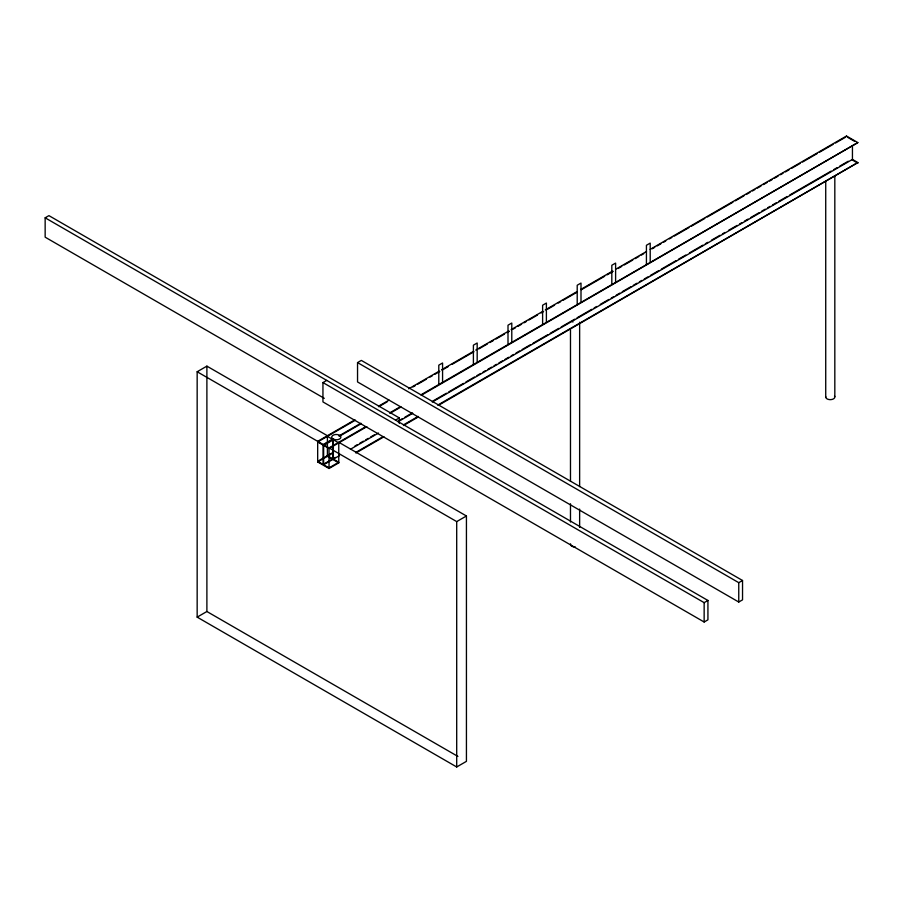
<?xml version="1.0" encoding="UTF-8"?>
<svg xmlns="http://www.w3.org/2000/svg" width="903" height="903" viewBox="0 0 903 903"><rect width="100%" height="100%" fill="white"/><g stroke="black" fill="none" stroke-linecap="round" stroke-linejoin="round"><path stroke-width="1.35" d="M324.29 398.336L45.15 237.173L45.15 217.815L48.931 215.636L399.318 417.92L399.318 423.451M197.159 371.754L206.889 366.133L327.405 435.72L327.405 456.32L338.76 462.878L338.76 442.267L466.433 515.985L466.433 761.353L456.704 766.974L197.159 617.133L197.159 371.754L456.704 521.595L466.433 515.985M45.15 217.815L707.929 600.472L707.929 619.83L704.148 622.009L322.947 401.925L322.947 382.567L326.728 380.389M357.543 362.588L361.335 360.41L742.537 580.494L742.537 599.852L738.756 602.03L357.543 381.946L357.543 362.588L738.756 582.672L742.537 580.494M354.439 420.109L317.675 441.33L317.675 461.941L329.031 468.499L338.76 462.878M378.47 406.237L389.046 400.131M408.687 388.787L439.174 371.189M441.612 369.779L473.319 351.47M475.757 350.071L508.682 331.051M511.121 329.651L542.827 311.343M545.265 309.932L576.983 291.624M580.64 289.513L612.347 271.205M616.004 269.094L646.492 251.497M650.149 249.386L846.495 136.026L857.85 142.584L421.814 394.95M355.5 420.121L317.675 441.962L323.082 445.077L323.082 464.435L317.675 461.309L333.512 452.166M378.707 406.722L387.252 401.79M412.908 386.981L415.346 385.57M417.796 384.159L426.34 379.226M430.009 377.104L432.447 375.693M434.885 374.282L439.772 371.46M442.222 370.049L448.328 366.528M451.985 364.417L473.973 351.719M478.861 348.897L487.406 343.964M489.855 342.553L493.512 340.442M495.961 339.031L504.506 334.087M506.955 332.676L509.394 331.266M513.062 329.155L515.5 327.744M517.95 326.333L521.607 324.222M524.056 322.811L526.494 321.4M528.932 319.989L537.488 315.057M541.145 312.935L543.595 311.524M547.252 309.413L554.589 305.18M558.246 303.069L560.695 301.658M563.133 300.248L576.565 292.493M581.453 289.671L604.66 276.273M607.109 274.862L613.216 271.329M618.092 268.507L621.761 266.396M624.199 264.985L632.755 260.053M635.193 258.642L638.861 256.52M641.299 255.109L643.749 253.709M652.293 248.765L654.743 247.354M657.181 245.943L660.849 243.833M663.287 242.422L665.725 241.011M669.394 238.9L671.843 237.489M674.281 236.078L688.933 227.612M691.382 226.201L704.814 218.447M707.263 217.036L732.909 202.227M735.347 200.816L743.903 195.883M746.341 194.472L750.009 192.35M752.447 190.951L754.897 189.54M757.335 188.129L761.003 186.007M763.441 184.596L767.11 182.485M769.548 181.074L771.986 179.663M774.435 178.252L778.093 176.141M780.542 174.731L782.98 173.32M785.429 171.909L789.087 169.787M791.536 168.376L800.081 163.443M802.53 162.032L817.181 153.566M819.619 152.167L833.063 144.401M835.501 142.99L845.276 137.358M323.218 444.536L332.959 438.914M323.082 445.077L333.309 439.118M338.918 435.935L360.907 423.247M333.354 439.772L333.354 459.13L338.76 462.246L329.031 467.867L323.624 464.752L323.624 445.393L333.354 439.772L338.76 442.899M339.46 436.251L361.448 423.552M365.794 426.667L329.031 447.888L329.031 468.499M389.825 412.795L400.401 406.689M420.888 394.859L857.85 142.584M366.855 426.679L329.031 448.509L323.624 445.393M390.062 413.281L401.056 406.937M317.675 461.941L331.074 454.209M395.537 420.109L399.318 417.92M323.082 464.435L335.261 457.403M354.8 446.127L357.249 444.716M359.687 443.305L363.356 441.183M365.794 439.772L368.232 438.373M370.681 436.962L374.339 434.84M398.776 420.742L402.433 418.62M404.883 417.209L412.208 412.987M432.966 400.988L446.409 393.234M448.847 391.823L463.499 383.369M465.948 381.958L474.493 377.014M476.942 375.603L480.599 373.492M483.049 372.081L485.487 370.67M487.936 369.259L491.593 367.149M494.043 365.738L496.481 364.327M498.919 362.916L502.587 360.805M505.025 359.394L508.694 357.272M511.143 355.861L513.581 354.45M516.019 353.039L519.688 350.928M522.126 349.517L530.682 344.585M533.12 343.174L547.782 334.708M550.22 333.297L558.776 328.365M561.214 326.954L574.647 319.199M577.096 317.788L591.747 309.323M594.197 307.912L596.635 306.501M600.303 304.39L608.848 299.446M611.286 298.046L613.735 296.635M616.173 295.225L619.842 293.103M622.28 291.692L630.836 286.759M633.274 285.348L636.942 283.237M639.38 281.826L641.83 280.415M644.268 279.004L647.936 276.882M650.374 275.471L658.919 270.539M661.368 269.128L676.02 260.662M678.469 259.263L685.795 255.03M689.463 252.908L702.895 245.153M705.333 243.742L707.783 242.331M711.44 240.221L719.996 235.277M722.434 233.877L724.883 232.466M728.54 230.344L737.096 225.411M739.534 224L741.973 222.589M744.422 221.179L748.09 219.068M750.528 217.657L759.073 212.713M761.522 211.302L765.18 209.191M767.629 207.78L770.067 206.369M772.516 204.958L776.174 202.848M778.623 201.437L787.168 196.493M789.617 195.093L831.144 171.107M833.582 169.708L837.25 167.586M839.688 166.175L848.233 161.242M323.624 464.752L339.46 455.609M350.454 449.254L378.549 433.034M398.088 421.757L412.75 413.292M432.289 402.016L852.443 159.436L857.85 162.563L438.914 405.052M355.861 452.38L382.737 436.86M403.494 424.873L418.157 416.418M437.695 405.131L857.85 162.563M355.861 453.001L383.956 436.781M403.494 425.505L418.157 417.039M197.159 617.133L206.889 611.512L457.911 756.432M322.947 382.567L704.148 602.651L707.929 600.472M847.578 137.267L851.901 139.773M852.443 140.078L854.61 141.331M852.172 159.91L857.85 163.183M327.405 436.341L332.812 439.456L332.812 458.814L327.405 455.699M852.443 145.609L852.443 159.436M846.495 136.026L846.495 136.646M834.823 176.119L834.823 396.677M825.726 180.995L825.726 397.343M738.756 582.672L738.756 602.03M704.148 602.651L704.148 622.009M650.205 262.457L650.205 243.099L646.424 245.289L646.424 264.647M615.609 282.436L615.609 263.089L611.816 265.268L611.816 284.626M581.001 302.415L581.001 283.068L577.209 285.246L577.209 304.604M579.636 322.236L579.636 486.604M579.636 509.078L579.636 527.341M570.482 329.584L570.482 481.299M570.482 503.772L570.482 522.036M546.394 322.394L546.394 303.047L542.613 305.225L542.613 324.583M511.787 342.372L511.787 323.026L508.005 325.204L508.005 344.562M477.179 362.351L477.179 343.005L473.398 345.183L473.398 364.541M456.704 521.595L456.704 766.974M442.572 382.341L442.572 362.983L438.79 365.162L438.79 384.52M206.889 366.133L206.889 611.512M573.01 321.953A4.583 2.653 0 0 1 572.017 321.57M575.335 547.004A4.583 2.653 0 0 1 570.561 543.832M834.519 396.011A4.583 2.653 0 0 1 830.85 399.634A4.583 2.653 0 0 1 825.726 396.654M334.11 439.456L332.394 438.519A4.583 2.653 0 0 1 335.397 434.535A4.583 2.653 0 0 1 340.849 437.526A4.583 2.653 0 0 1 334.11 439.456"/></g></svg>
